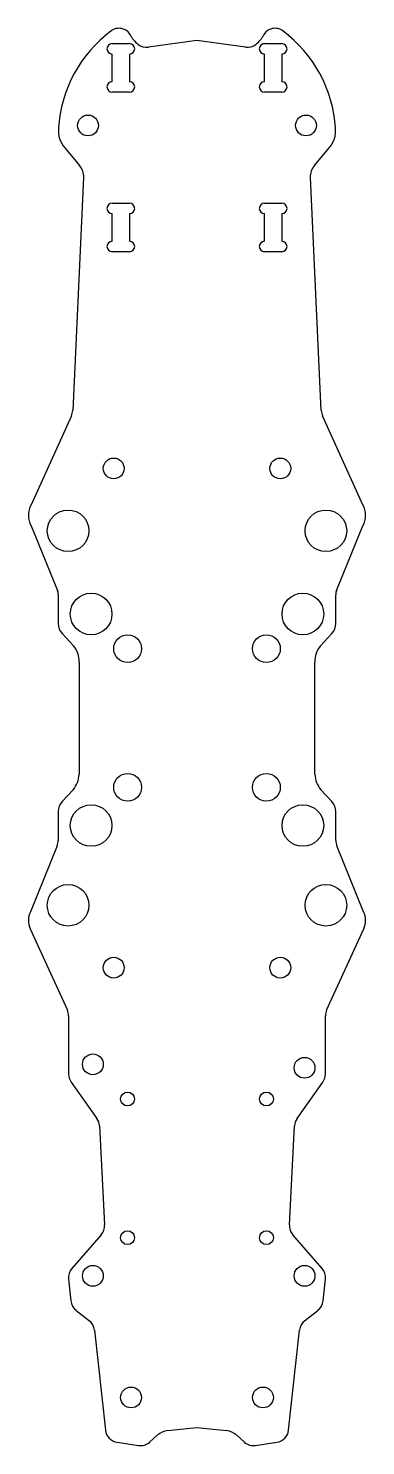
# Model space of a CAD drawing. Header units: millimetres. Extents: x -24 to 24, y -124 to 80.
import ezdxf

# ---------------------------------------------------------------- set-up
doc = ezdxf.new("R2010")
doc.units = ezdxf.units.MM

msp = doc.modelspace()

# ---------------------------------------------------------------- linework, layer by layer
at = {"layer": 'PROFILE'}
for p, q in [((-12.22, 78.2), (-9.72, 78.2)), ((0, 78.66), (-6.99, 77.69)), ((6.99, 77.69), (0, 78.66)), ((9.72, 78.2), (12.22, 78.2)), ((-12.22, 72.7), (-12.22, 76.7)), ((-9.72, 76.7), (-9.72, 72.7)), ((9.72, 72.7), (9.72, 76.7)), ((12.22, 76.7), (12.22, 72.7)), ((-9.72, 71.2), (-12.22, 71.2)), ((12.22, 71.2), (9.72, 71.2)), ((-19.05, 63.16), (-16.93, 60.64)), ((16.93, 60.64), (19.05, 63.16)), ((-16.33, 58.88), (-17.91, 25.29)), ((17.91, 25.29), (16.33, 58.88)), ((-12.22, 55.19), (-9.72, 55.19)), ((9.72, 55.19), (12.22, 55.19)), ((-12.22, 49.69), (-12.22, 53.69)), ((-9.72, 53.69), (-9.72, 49.69)), ((9.72, 49.69), (9.72, 53.69)), ((12.22, 53.69), (12.22, 49.69)), ((-9.72, 48.19), (-12.22, 48.19)), ((12.22, 48.19), (9.72, 48.19)), ((-18.1, 24.53), (-23.9, 11.7)), ((23.9, 11.7), (18.1, 24.53)), ((-23.9, 8.64), (-20.1, -0.65)), ((20.1, -0.65), (23.9, 8.64)), ((-20, -1.27), (-20, -5.4)), ((20, -5.4), (20, -1.27)), ((-19.4, -6.92), (-17.8, -8.65)), ((17.8, -8.65), (19.4, -6.92)), ((-17, -11), (-17, -27.17)), ((17, -27.17), (17, -11)), ((-17.86, -29.4), (-19.42, -31.1)), ((19.42, -31.1), (17.86, -29.4)), ((-20, -32.54), (-20, -36.7)), ((20, -36.7), (20, -32.54)), ((-20.15, -37.5), (-24.01, -47.01)), ((24.01, -47.01), (20.15, -37.5)), ((-24.03, -49.45), (-18.68, -61.17)), ((18.68, -61.17), (24.03, -49.45)), ((-18.5, -62), (-18.5, -70.41)), ((18.5, -70.41), (18.5, -62)), ((-18.13, -71.57), (-14.42, -76.81)), ((14.42, -76.81), (18.13, -71.57)), ((-14.06, -77.86), (-13.31, -92.16)), ((13.31, -92.16), (14.06, -77.86)), ((-13.8, -93.57), (-18.02, -98.44)), ((18.02, -98.44), (13.8, -93.57)), ((-18.5, -99.96), (-18.18, -103.11)), ((18.18, -103.11), (18.5, -99.96)), ((-17.42, -104.48), (-15.51, -105.97)), ((15.51, -105.97), (17.42, -104.48)), ((-14.76, -107.33), (-13.2, -121.75)), ((13.2, -121.75), (14.76, -107.33)), ((-6.82, -123.48), (-5.67, -122.45)), ((-4.25, -121.82), (0, -121.36)), ((0, -121.36), (4.25, -121.82)), ((5.67, -122.45), (6.82, -123.48)), ((-11.51, -123.51), (-8.45, -123.97)), ((8.45, -123.97), (11.51, -123.51))]:
    msp.add_line(p, q, dxfattribs=at)
for centre, radius in [((-15.7, 66.4), 1.5), ((15.7, 66.4), 1.5), ((-12, 16.94), 1.5), ((12, 16.94), 1.5), ((-18.57, 7.94), 3), ((18.57, 7.94), 3), ((-15.25, -4.06), 3), ((15.25, -4.06), 3), ((-10, -9.06), 2), ((10, -9.06), 2), ((-10, -29.06), 2), ((10, -29.06), 2), ((-15.25, -34.56), 3), ((15.25, -34.56), 3), ((-18.57, -46.06), 3), ((18.57, -46.06), 3), ((-12, -55.06), 1.5), ((12, -55.06), 1.5), ((-15, -69), 1.5), ((15.5, -69.5), 1.5), ((-10, -74), 1), ((10, -74), 1), ((-10, -94), 1), ((10, -94), 1), ((-15, -99.5), 1.5), ((15.5, -99.5), 1.5), ((-9.5, -117.04), 1.5), ((9.5, -117.04), 1.5)]:
    msp.add_circle(centre, radius, dxfattribs=at)
for centre, radius, start, end in [((-1.1, 64.88), 18.88, 126.6356, 176.4904), ((-11.24, 78.51), 1.9, 27.4073, 126.6356), ((11.24, 78.51), 1.9, 53.3644, 152.5927), ((1.1, 64.88), 18.88, 3.5096, 53.3644), ((-12.22, 77.45), 0.75, 90, 270), ((-9.72, 77.45), 0.75, -90, 90), ((-6.01, 81.22), 4, 207.4073, 230.9073), ((-7.27, 79.67), 2, 230.9073, 277.9073), ((7.27, 79.67), 2, 262.0927, 309.0927), ((6.01, 81.22), 4, 309.0927, 332.5927), ((9.72, 77.45), 0.75, 90, 270), ((12.22, 77.45), 0.75, -90, 90), ((-12.22, 71.95), 0.75, 90, 270), ((-9.72, 71.95), 0.75, -90, 90), ((9.72, 71.95), 0.75, 90, 270), ((12.22, 71.95), 0.75, -90, 90), ((-16.06, 65.68), 3.91, 174.8088, 220.1854), ((16.06, 65.68), 3.91, -40.1854, 5.1912), ((-18.87, 59), 2.55, -2.7047, 40.1854), ((18.87, 59), 2.55, 139.8146, 182.7047), ((-12.22, 54.44), 0.75, 90, 270), ((-9.72, 54.44), 0.75, -90, 90), ((9.72, 54.44), 0.75, 90, 270), ((12.22, 54.44), 0.75, -90, 90), ((-12.22, 48.94), 0.75, 90, 270), ((-9.72, 48.94), 0.75, -90, 90), ((9.72, 48.94), 0.75, 90, 270), ((12.22, 48.94), 0.75, -90, 90), ((-20, 25.39), 2.09, 335.6612, 357.2953), ((20, 25.39), 2.09, 182.7047, 204.3388), ((-20.99, 10.17), 3.29, 152.265, 207.7496), ((20.99, 10.17), 3.29, -27.7496, 27.735), ((-22, -1.27), 2, 0, 18.2068), ((22, -1.27), 2, 161.7932, 180), ((-17.74, -5.39), 2.26, 180.3485, 222.7058), ((17.74, -5.39), 2.26, 317.2942, 359.6515), ((-20.29, -10.81), 3.3, -3.2475, 40.9154), ((20.29, -10.81), 3.3, 139.0846, 183.2475), ((-20.28, -27.18), 3.28, -42.5042, 0.2362), ((20.28, -27.18), 3.28, 179.7638, 222.5042), ((-17.92, -32.54), 2.08, 136.123, 180), ((17.92, -32.54), 2.08, 0, 43.877), ((-22.03, -36.74), 2.03, -22.1161, 1.0292), ((22.03, -36.74), 2.03, 178.9708, 202.1161), ((-21.41, -48.25), 2.88, 154.5264, 204.5517), ((21.41, -48.25), 2.88, -24.5517, 25.4736), ((-20.5, -62), 2, 0, 24.5517), ((20.5, -62), 2, 155.4483, 180), ((-16.5, -70.41), 2, 180, 215.2898), ((16.5, -70.41), 2, 324.7102, 360), ((-16.05, -77.97), 2, 2.9737, 35.2898), ((16.05, -77.97), 2, 144.7102, 177.0263), ((-15.31, -92.26), 2, -40.905, 2.9737), ((15.31, -92.26), 2, 177.0263, 220.905), ((-16.51, -99.75), 2, 139.095, 185.8596), ((16.51, -99.75), 2, -5.8596, 40.905), ((-16.19, -102.9), 2, 185.8596, 231.9261), ((16.19, -102.9), 2, 308.0739, 354.1404), ((-16.75, -107.55), 2, 6.1642, 51.9261), ((16.75, -107.55), 2, 128.0739, 173.8358), ((-11.21, -121.53), 2, 186.1642, 261.4409), ((-3.97, -124.35), 2.54, 96.2419, 131.7744), ((3.97, -124.35), 2.54, 48.2256, 83.7581), ((11.21, -121.53), 2, 278.5591, 353.8358), ((-8.15, -121.99), 2, 261.4409, 311.7744), ((8.15, -121.99), 2, 228.2256, 278.5591)]:
    msp.add_arc(centre, radius, start, end, dxfattribs=at)

doc.saveas('drawing.dxf')
